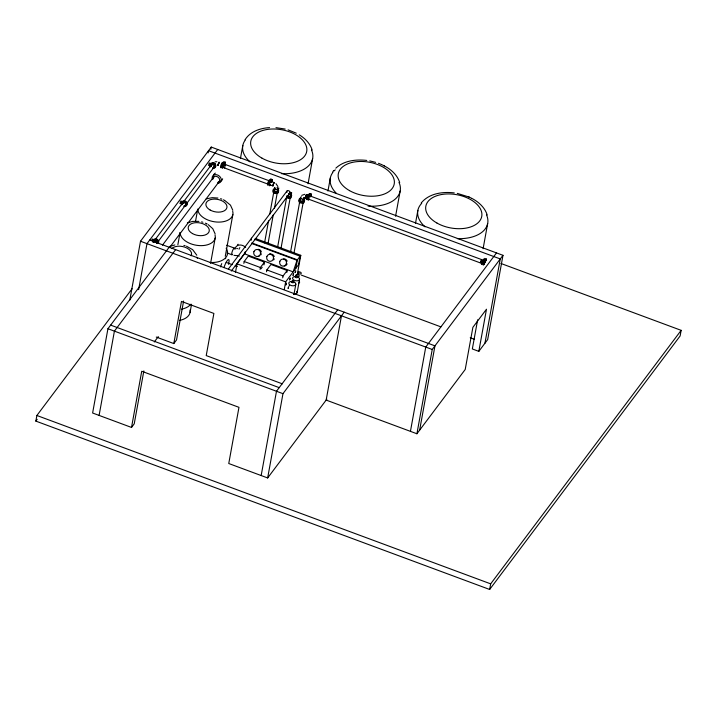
<?xml version="1.0" encoding="UTF-8"?>
<svg xmlns="http://www.w3.org/2000/svg" width="717" height="717" viewBox="0 0 717 717"><rect width="100%" height="100%" fill="white"/><g stroke="black" fill="none" stroke-linecap="round" stroke-linejoin="round"><path stroke-width="1.08" d="M296.22 276.412L296.946 274.969M270.999 182.055C270.892 179.931 268.615 185.3 270.04 184.493M225.613 165.242L225.532 164.578L274.154 182.62L274.252 183.14L274.127 182.62M267.979 183.516L269.368 180.899M500.887 263.453L681.15 330.34L680.128 335.95L489.648 589.473L35.85 421.103L36.872 415.484L132.107 288.727M169.158 247.24L107.935 328.727L92.618 413.01L131.516 427.44L134.231 423.819L143.848 370.94M99.098 415.421L114.415 331.129L175.638 249.641M129.759 300.351L140.505 241.244L211.255 147.075L502.984 255.315L487.668 339.598L478.822 351.366L472.342 348.964L477.639 319.791M138.632 289.623L146.985 243.646L217.735 149.486M153.716 242.238L154.657 239.926L152.219 239.03M131.516 427.44L141.724 371.254L238.967 407.328L228.759 463.523L267.656 477.952L326.862 399.154M179.859 203.305L182.288 204.211L183.229 201.898L180.792 201.002M182.288 204.211L183.229 201.898M177.87 244.676L180.075 232.586M195.562 221.141L197.56 210.144M208.136 152.891L208.53 150.695L500.26 258.936L484.943 343.219M156.279 337.062L173.81 343.568L181.464 301.418L213.881 313.446L206.227 355.587L282.355 383.837M210.852 149.27L211.255 147.075M183.597 301.041L176.534 339.939L173.81 343.568M208.432 165.277L210.861 166.183L211.793 163.87L209.364 162.974M190.059 312.433L191.547 304.259M223.847 165.448L225.47 162.23L223.847 161.63L222.942 162.84M225.47 162.23L224.304 164.838M210.583 263.354L215.181 238.071M240.437 158.565L242.821 145.426M225.272 256.301L232.864 214.526M235.436 272.568L237.031 263.82L245.322 252.787M243.843 263.381L244.183 261.508L248.27 256.077L264.474 262.09L263.964 264.896M251.102 240.303L251.488 238.187M270.847 179.062L270.596 180.469L272.209 181.069L272.469 179.671L270.847 179.062L269.942 180.272M264.555 242.848L268.543 220.899M269.735 214.32L274.521 187.979M260.056 269.395L260.396 267.522L264.474 262.09M277.12 191.206L278.743 187.988L278.483 189.396M268.05 243.493L273.231 214.966M274.432 208.378L278.017 188.625M266.536 271.797L266.876 269.924L270.954 264.492L287.167 270.506L286.827 272.379M277.721 246.567L286.692 197.175M281.01 248.306L290.985 193.429M282.74 277.811L283.081 275.937L287.167 270.506M290.484 252.474L300.459 197.596M284.264 289.507L285.653 281.862L298.577 264.663L300.109 256.229L254.589 239.344M293.979 253.119L303.954 198.242M308.059 183.767L312.639 158.582M295.852 268.283L297.385 259.85L251.864 242.964M309.744 193.5L309.493 194.899L311.106 195.499L311.366 194.101L309.744 193.5L308.382 195.311M297.25 274.772L300.79 255.324L255.27 238.438M293.943 294.588L295.816 284.299M261.167 475.55L276.484 391.258L337.716 309.771M297.125 292.697L299.554 279.316M267.656 477.952L282.973 393.669L344.196 312.182M327.956 191.036L330.34 177.897M341.471 315.803L326.154 400.086L416.918 433.758L465.216 369.479L472.879 327.337L486.484 309.224L478.822 351.366M395.578 216.238L400.158 191.054M415.475 223.507L417.859 210.359M410.438 431.356L425.755 347.073L496.505 252.904M416.918 433.758L432.234 349.475L502.984 255.315M419.642 430.137L434.959 345.854L149.71 240.025M483.097 248.709L487.677 223.525M486.404 259.043L484.791 262.252L484.898 260.827L484.217 261.481L483.608 264.116L486.144 260.441L486.404 259.043L484.782 258.443L483.876 259.644M489.648 589.473L490.67 583.853L681.15 330.34M219.088 163.073L219.142 162.32L219.07 163.144M292.894 280.472L292.841 281.037M309.816 196.879C310.237 193.841 307.36 199.685 308.937 198.923M223.838 165.322C224.645 161.092 221.15 169.078 223.31 166.622M245.241 251.73L244.533 253.827L293.154 271.868L297.044 260.307L300.79 255.324M289.318 284.981L289.265 285.975M288.557 287.634L288.153 288.288M298.622 273.491L298.272 273.777L298.899 272.155M224.815 167.428L224.304 167.912L272.926 185.954L273.482 185.389L272.917 185.954M245.026 139.806C250.09 131.489 260.316 128.137 269.565 127.626M332.545 172.277L333.665 170.547M153.241 242.149L212.42 163.377M210.861 166.183L211.542 165.277L209.113 164.372M214.571 166.425L156.736 243.404A1.775 1.371 36.9 0 0 155.965 240.84A1.775 1.371 36.9 0 0 153.841 241.943M162.472 245.196L213.532 177.233M35.85 421.103L37.194 419.32M169.535 247.625L219.25 181.455M271.107 181.482L272.469 179.671M271.304 182.279L272.209 181.069M154.272 341.991L158.305 336.614M228.427 268.965L286.961 191.054M231.286 271.071L289.82 193.169M290.349 194.612L291.702 192.801L290.546 195.418M303.309 199.425L304.671 197.614L303.506 200.222M310.004 195.911L311.366 194.101M310.201 196.709L311.106 195.499M261.051 268.776L262.216 267.226M288.584 286.701L288.064 288.261M421.184 203.019C428.963 193.357 442.649 191.502 454.273 192.9M289.704 279.845L290.277 278.232M222.109 163.449L221.186 166.685M335.825 168.163C343.999 160.536 356.08 159.183 366.754 160.429M295.655 270.954L295.046 272.594L295.736 271.008M286.477 283.179L285.922 284.846M301.705 195.365L304.797 194.298M293.101 275.319L293.62 273.67L293.002 275.31M290.215 278.196L289.596 279.836M482.183 263.453L482.075 262.18L483.15 260.19M305.37 197.982L305.854 197.498L305.406 197.982L480.381 262.924L481.627 259.599L480.381 262.924M285.94 284.837L286.558 283.251M306.571 194.648L306.634 195.409L306.509 194.648L481.609 259.59M187.352 222.924L192.577 221.401L198.878 221.365M169.669 246.469L174.885 244.936M225.559 164.596L224.34 167.921M206.2 198.869L212.205 197.677L217.914 198.035M215.1 161.836L216.892 161.719M237.623 248.593L236.655 248.584M237.623 255.7L233.975 255.36M275.973 127.644L285.214 129.069M369.766 160.904L375.645 162.347M457.285 193.375L469.115 197.058M201.567 221.867L202.875 222.225M183.875 245.411L185.192 245.77M288.126 129.876L296.264 133.174M220.567 198.69L221.84 199.12M484.531 259.841L486.144 260.441M208.683 163.879L211.121 164.776M180.11 201.907L182.548 202.803M180.541 202.4L182.969 203.305M251.524 243.413L297.044 260.307M269.61 253.908L271.68 254.678M226.617 245.223L234.396 248.109M301.301 275.086L440.874 326.862M470.253 337.77L474.448 339.329M227.029 252.949L231.887 254.75M244.183 261.508L260.396 267.522M266.876 269.924L283.081 275.937M237.031 263.82L285.653 281.862M226.187 262.431L232.263 264.681M235.301 265.81L237.336 266.563M151.538 239.935L153.976 240.831M140.505 241.244L432.234 349.475M110.651 325.106L279.209 387.637M107.935 328.727L282.973 393.669M36.872 415.484L490.67 583.853M378.477 163.297L381.193 164.399M186.465 246.2L192.685 249.695L196.808 255.225M383.783 165.645C390.81 169.14 397.263 174.84 399.701 182.512M223.462 199.801L224.224 200.168M206.541 223.713L207.025 223.946L205.376 223.157M468.712 196.87L471.302 198.116M381.596 164.587L384.267 165.878M471.786 198.349C478.597 201.88 484.844 207.482 487.219 214.983M224.717 200.41L230.471 205.143L232.81 210.296M299.267 134.814C305.012 138.336 310.12 143.49 312.182 150.041M208.208 224.609L212.779 228.687L215.127 233.841M306.948 198.573L307.279 196.566L308.283 195.391M275.973 183.669L277.882 186.501M486.511 214.867A35.518 21.134 10.3 0 1 457.347 238.644M425.047 226.85A35.518 21.134 10.3 0 1 421.704 203.341M398.993 182.396A35.518 21.134 10.3 0 1 368.054 206.084M336.121 193.043A35.518 21.134 10.3 0 1 332.831 172.447M334.185 170.87A35.518 21.134 10.3 0 1 335.269 169.839M311.474 149.925A35.518 21.134 10.3 0 1 281.423 173.666M250.009 161.917A35.518 21.134 10.3 0 1 245.313 139.976M239.29 256.094A7.107 5.476 36.9 0 1 238.447 255.539M235.131 249.122A7.107 5.476 36.9 0 1 239.021 245.089A7.107 5.476 36.9 0 1 245.671 247.338M237.551 244.784A7.107 5.476 36.9 0 1 238.125 244.246M232.631 254.239A3.549 0.816 -69.6 0 1 231.743 253.495A3.549 0.816 -69.6 0 1 233.392 249.005A3.549 0.816 -69.6 0 1 234.593 248.916M239.075 249.265A3.549 2.734 36.9 0 1 239.917 247.67M226.16 248.207A19.538 11.624 10.3 0 1 210.242 262.485M232.702 211.318A17.764 10.567 10.3 0 1 216.83 222.046A17.764 10.567 10.3 0 1 197.838 208.979M225.496 258.389A7.107 1.631 -69.6 0 1 225.73 258.747M220.612 266.903A7.107 1.631 -69.6 0 1 221.741 263.596M223.991 267.647A7.107 1.631 -69.6 0 1 228.006 259.742A7.107 1.631 -69.6 0 1 228.508 264.322M277.067 187.442A1.775 1.058 10.3 0 1 277.748 189.046A1.775 1.058 10.3 0 1 275.176 189.01A1.775 1.058 10.3 0 1 275.014 187.406M303.658 197.489A1.775 1.058 10.3 0 1 303.085 198.95A1.775 1.058 10.3 0 1 300.629 198.206A1.775 1.058 10.3 0 1 301.534 196.852M290.035 192.255A1.775 1.058 10.3 0 1 290.833 193.742A1.775 1.058 10.3 0 1 288.557 194.02M286.934 192.47A1.775 1.371 36.9 0 1 287.804 190.597A1.775 1.371 36.9 0 1 289.982 192.12A1.775 1.371 36.9 0 1 288.584 193.626M215.01 234.853A17.764 10.567 10.3 0 1 199.138 245.581A17.764 10.567 10.3 0 1 180.155 232.523M190.713 304.268A19.538 11.624 10.3 0 1 181.464 309.17M190.077 309.923A19.538 11.624 10.3 0 1 179.42 320.409M196.906 257.278A17.764 10.567 10.3 0 1 197.327 258.398M171.757 248.593A10.656 6.336 10.3 0 1 185.138 247.266A10.656 6.336 10.3 0 1 191.125 255.781M213.137 178.981A3.549 2.734 36.9 0 1 215.584 176.283A3.549 2.734 36.9 0 1 219.456 178.981A3.549 2.734 36.9 0 1 217.923 182.315M212.528 179.6A4.974 3.827 36.9 0 1 215.19 174.634A4.974 3.827 36.9 0 1 221.159 178.784A4.974 3.827 36.9 0 1 217.645 183.167M222.629 178.766A4.974 3.827 36.9 0 1 220.522 181.159M213.765 177.484A4.974 3.827 36.9 0 1 215.387 173.111M287.123 263.883A3.549 3.424 80 0 1 284.299 265.98M283.645 258.909A3.549 3.424 80 0 1 287.159 261.167M259.088 256.211A3.549 3.424 80 0 1 257.878 256.363M258.452 249.301A3.549 3.424 80 0 1 261.373 252.025M261.355 253.782A3.549 3.424 80 0 1 260.836 254.92M269.959 254.239A3.549 3.424 80 0 1 274.27 256.596M274.244 258.837A3.549 3.424 80 0 1 273.652 259.921M299.303 281.593A1.775 1.058 10.3 0 1 298.675 283.063M296.345 276.412A1.775 1.058 10.3 0 1 296.515 274.692A1.775 1.058 10.3 0 1 299.168 275.678A1.775 1.058 10.3 0 1 297.241 276.744M292.733 281.566A3.549 2.115 10.3 0 1 295.395 285.034A3.549 2.115 10.3 0 1 289.578 284.658A3.549 2.115 10.3 0 1 291.335 281.476M297.125 276.753A3.549 2.115 10.3 0 1 298.747 280.347A3.549 2.115 10.3 0 1 292.939 279.272A3.549 2.115 10.3 0 1 295.78 276.502M296.73 291.389A3.549 2.115 10.3 0 1 293.558 294.167M212.734 163.1A1.775 1.371 36.9 0 1 215.459 165.053M153.429 241.952A1.775 1.371 36.9 0 1 155.974 242.66M270.318 184.645A2.841 0.654 -69.6 0 1 269.144 184.995A2.841 0.654 -69.6 0 1 270.632 180.935A2.841 0.654 -69.6 0 1 271.349 181.849M268.373 184.592A2.841 0.654 -69.6 0 1 267.531 184.323A2.841 0.654 -69.6 0 1 268.767 180.729A2.841 0.654 -69.6 0 1 269.843 180.308M221.177 167.419A2.841 0.654 -69.6 0 1 220.576 166.568A2.841 0.654 -69.6 0 1 221.911 163.055A2.841 0.654 -69.6 0 1 222.835 163.037M223.319 167.204A2.841 0.654 -69.6 0 1 222.153 167.5A2.841 0.654 -69.6 0 1 223.704 163.404A2.841 0.654 -69.6 0 1 224.296 164.632M210.484 166.989A2.841 2.187 36.9 0 1 211.515 163.673A2.841 2.187 36.9 0 1 215.163 166.129A2.841 2.187 36.9 0 1 212.68 168.468M211.165 166.084A2.841 2.187 36.9 0 1 212.044 162.804A2.841 2.187 36.9 0 1 215.745 164.91A2.841 2.187 36.9 0 1 213.863 167.617M211.192 166.496A1.775 1.371 36.9 0 1 212.035 164.56A1.775 1.371 36.9 0 1 214.222 166.165A1.775 1.371 36.9 0 1 212.653 167.572M212.196 163.826A1.775 1.371 36.9 0 1 214.661 164.686A1.775 1.371 36.9 0 1 213.962 166.685M211.793 165.439A1.775 1.371 36.9 0 1 211.667 164.578M152.909 242.068A2.841 2.187 36.9 0 1 155.625 239.81A2.841 2.187 36.9 0 1 157.946 243.493M153.528 240.473A2.841 2.187 36.9 0 1 157.292 239.361A2.841 2.187 36.9 0 1 157.901 243.395M155.186 239.81A1.775 1.371 36.9 0 1 157.364 242.507M154.505 240.894A1.775 1.371 36.9 0 1 154.558 240.509M181.768 204.775A2.841 2.187 36.9 0 1 183.194 201.674A2.841 2.187 36.9 0 1 186.644 204.399A2.841 2.187 36.9 0 1 183.866 206.433M182.45 203.87A2.841 2.187 36.9 0 1 183.875 200.769A2.841 2.187 36.9 0 1 187.325 203.494A2.841 2.187 36.9 0 1 184.547 205.528M182.485 204.22A1.775 1.371 36.9 0 1 183.677 202.579A1.775 1.371 36.9 0 1 185.667 204.3A1.775 1.371 36.9 0 1 184.081 205.6M183.624 201.853A1.775 1.371 36.9 0 1 186.088 202.714A1.775 1.371 36.9 0 1 185.389 204.712M183.22 203.467A1.775 1.371 36.9 0 1 183.176 202.355M309.215 199.075A2.841 0.654 -69.6 0 1 308.059 199.299A2.841 0.654 -69.6 0 1 309.672 195.185A2.841 0.654 -69.6 0 1 310.129 196.745M307.27 199.021A2.841 0.654 -69.6 0 1 306.464 198.492A2.841 0.654 -69.6 0 1 307.952 194.71A2.841 0.654 -69.6 0 1 308.668 195.463M482.209 264.107A2.841 0.654 -69.6 0 1 481.492 263.506A2.841 0.654 -69.6 0 1 482.81 259.913A2.841 0.654 -69.6 0 1 483.769 259.85M482.98 262.691A2.841 0.654 -69.6 0 1 482.864 262.942M291.075 196.108A2.841 1.694 10.3 0 1 290.17 198.224A2.841 1.694 10.3 0 1 286.442 197.471M290.394 193.966A2.841 1.694 10.3 0 1 290.959 196.601A2.841 1.694 10.3 0 1 286.692 196.064M290.286 196.521A1.775 1.058 10.3 0 1 289.507 197.641A1.775 1.058 10.3 0 1 287.374 197.247M290.08 194.594A1.775 1.058 10.3 0 1 289.838 196.216A1.775 1.058 10.3 0 1 287.23 195.436M302.879 200.079A2.841 1.694 10.3 0 1 303.963 202.606A2.841 1.694 10.3 0 1 299.948 202.642A2.841 1.694 10.3 0 1 299.374 200.106M303.578 198.905A2.841 1.694 10.3 0 1 303.685 201.522A2.841 1.694 10.3 0 1 299.437 200.652A2.841 1.694 10.3 0 1 300.755 198.322M303.282 201.862A1.775 1.058 10.3 0 1 302.933 202.257M302.547 202.436A1.775 1.058 10.3 0 1 299.814 201.316M302.924 199.326A1.775 1.058 10.3 0 1 303.076 200.921A1.775 1.058 10.3 0 1 300.468 200.554A1.775 1.058 10.3 0 1 300.835 199.03M277.963 191.125A2.841 1.694 10.3 0 1 276.959 193.473A2.841 1.694 10.3 0 1 273.034 192.156A2.841 1.694 10.3 0 1 274.844 190.086M277.21 189.055A2.841 1.694 10.3 0 1 277.936 191.815A2.841 1.694 10.3 0 1 273.491 191.027A2.841 1.694 10.3 0 1 275.095 188.679M277.354 192.237A1.775 1.058 10.3 0 1 275.875 192.9A1.775 1.058 10.3 0 1 274.082 192.138M274.163 191.054A1.775 1.058 10.3 0 1 274.378 190.919M277.12 189.79A1.775 1.058 10.3 0 1 277.058 191.34A1.775 1.058 10.3 0 1 274.503 190.901A1.775 1.058 10.3 0 1 274.907 189.413M217.708 165.098L218.309 165.062L217.771 165.475L219.061 162.185L217.708 165.098M272.818 185.542L273.795 182.88L272.818 185.47M305.227 197.569L306.392 194.71L305.227 197.569M298.496 273.697L298.469 273.724A1.775 1.058 10.3 0 0 301.239 273.32A1.775 1.058 10.3 0 0 298.801 271.931A1.775 1.058 10.3 0 0 298.433 273.724M437.029 223.095A28.42 16.903 10.3 0 0 481.725 216.525A28.42 16.903 10.3 0 0 442.604 194.352A28.42 16.903 10.3 0 0 437.029 223.095M349.511 190.623A28.42 16.903 10.3 0 0 394.207 184.054A28.42 16.903 10.3 0 0 355.085 161.881A28.42 16.903 10.3 0 0 349.511 190.623M261.992 158.152A28.42 16.903 10.3 0 0 306.688 151.583A28.42 16.903 10.3 0 0 267.566 129.41A28.42 16.903 10.3 0 0 261.992 158.152M210.153 210.036A10.656 6.336 10.3 0 0 226.913 207.563A10.656 6.336 10.3 0 0 212.241 199.254A10.656 6.336 10.3 0 0 210.153 210.036M192.461 233.572A10.656 6.336 10.3 0 0 209.221 231.107A10.656 6.336 10.3 0 0 194.549 222.79A10.656 6.336 10.3 0 0 192.461 233.572M279.836 261.329A3.549 3.424 80 0 0 283.618 266.115A3.549 3.424 80 0 0 285.698 260.379A3.549 3.424 80 0 0 279.836 261.329M253.908 251.703A3.549 3.424 80 0 0 257.69 256.489A3.549 3.424 80 0 0 259.76 250.762A3.549 3.424 80 0 0 253.908 251.703M266.867 256.516A3.549 3.424 80 0 0 270.65 261.302A3.549 3.424 80 0 0 272.729 255.575A3.549 3.424 80 0 0 266.867 256.516M291.801 282.435A1.353 0.807 10.3 0 0 293.961 282.175A1.353 0.807 10.3 0 0 292.151 281.082A1.353 0.807 10.3 0 0 291.801 282.435M295.538 277.461A1.353 0.807 10.3 0 0 297.707 277.201A1.353 0.807 10.3 0 0 295.888 276.108A1.353 0.807 10.3 0 0 295.538 277.461M484.244 264.044A2.841 0.654 -69.6 0 0 485.239 259.796A2.841 0.654 -69.6 0 0 483.222 263.533A2.841 0.654 -69.6 0 0 484.244 264.044"/></g></svg>
